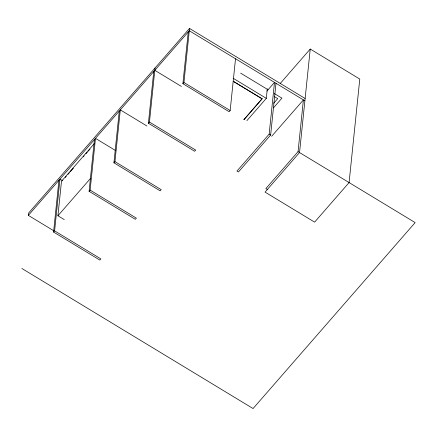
<?xml version="1.0" encoding="UTF-8"?>
<svg xmlns="http://www.w3.org/2000/svg" width="437" height="437" viewBox="0 0 437 437"><rect width="100%" height="100%" fill="white"/><g stroke="black" fill="none" stroke-linecap="round" stroke-linejoin="round"><path stroke-width="0.66" d="M53.997 230.922L28.345 215.386L28.585 213.081L189.516 28.454L305.124 98.5M62.852 180.869L59.962 179.115L54.609 230.867L100.854 258.89L99.822 260.075L53.576 232.058L58.924 180.306M64.283 219.62L57.924 215.769L61.491 181.268L94.184 143.757M115.712 150.623L95.479 138.365L90.131 190.117L136.377 218.139L135.339 219.325L89.099 191.308L94.447 139.55M146.898 125.993L120.306 109.878L114.958 161.63L161.204 189.653L160.171 190.838L113.926 162.821L119.274 111.069M155.031 68.014L149.449 122.07L195.689 150.088L194.656 151.273L148.411 123.256L153.758 71.504M235.521 58.771L230.173 110.523L229.141 111.708L182.895 83.691L188.243 31.939M182.895 83.691L183.933 82.506L189.516 28.454M243.906 119.716L262.118 98.767L233.282 81.298M246.861 120.667L266.319 98.347L267.297 88.875M275.987 83.287L270.64 135.038L238.455 171.965L236.963 171.064L269.154 134.137L274.502 82.385L266.903 91.104M267.357 189.478L265.865 188.576L298.056 151.65L303.404 99.898L271.661 136.311M310.237 49.048L299.542 152.551L265.057 192.116L314.602 222.133L349.087 182.573L359.782 79.064L310.237 49.048L280.232 83.472M28.345 215.386L189.281 30.754L304.889 100.8M65.353 177.422L66.249 176.395M68.041 174.341L69.385 172.801M70.281 171.768L73.416 168.174M83.27 156.872L84.166 155.845M85.958 153.786L87.302 152.245M88.198 151.218L89.984 149.164M57.924 215.769L90.623 178.263M53.576 232.058L54.609 230.867M89.099 191.308L90.131 190.117M113.926 162.821L114.958 161.63M148.411 123.256L149.449 122.07M243.912 119.662L262.118 98.767M273.731 103.219L277.73 98.631L274.267 96.533M273.529 107.792L281.931 98.156L274.37 93.573M240.64 73.137L267.974 89.7M233.167 78.267L266.319 98.347M233.276 81.353L262.113 98.828M183.933 82.506L230.173 110.523M269.154 134.137L270.64 135.038M298.056 151.65L415.15 222.597L253.067 408.546L21.85 268.455M154.796 70.319L181.382 86.428"/></g></svg>
